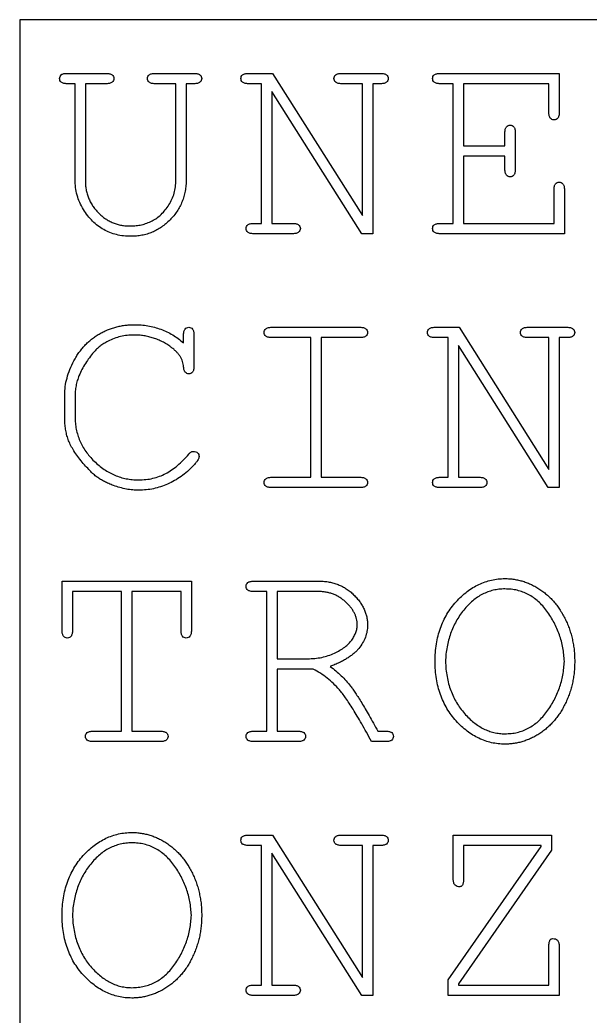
# Model space of a CAD drawing. Header units: millimetres. Extents: x -1 to 183, y -1 to 134.
# Drawn here: x -1 to 41.7, y 59.5 to 134 of the extents above; entities that cross this region are included whole.
import ezdxf

# ---------------------------------------------------------------- set-up
doc = ezdxf.new("R2010")
doc.units = ezdxf.units.MM

msp = doc.modelspace()

# ---------------------------------------------------------------- linework, layer by layer
at = {"color": 7, "linetype": 'Continuous', "lineweight": 25}
for p, q in [((183, 134), (-1, 134)), ((-1, 134), (-1, -1)), ((2.548, 130), (5.452, 130)), ((9.129, 130), (12.032, 130)), ((16.126, 130), (17.916, 130)), ((17.916, 130), (24.642, 119.355)), ((23.094, 130), (25.997, 130)), ((30.477, 130), (39.381, 130)), ((39.381, 130), (39.381, 127.097)), ((3.129, 129.226), (2.548, 129.226)), ((3.129, 122.061), (3.129, 129.226)), ((3.903, 129.226), (3.903, 122.007)), ((5.452, 129.226), (3.903, 129.226)), ((10.677, 129.226), (9.129, 129.226)), ((10.677, 122.007), (10.677, 129.226)), ((11.452, 129.226), (11.452, 122.061)), ((12.032, 129.226), (11.452, 129.226)), ((17.094, 129.226), (16.126, 129.226)), ((17.094, 118.774), (17.094, 129.226)), ((24.642, 129.226), (23.094, 129.226)), ((24.642, 119.355), (24.642, 129.226)), ((25.416, 129.226), (25.416, 118)), ((25.997, 129.226), (25.416, 129.226)), ((31.445, 129.226), (30.477, 129.226)), ((31.445, 118.774), (31.445, 129.226)), ((32.219, 129.226), (32.219, 124.581)), ((38.606, 129.226), (32.219, 129.226)), ((38.606, 127.097), (38.606, 129.226)), ((17.868, 128.645), (17.868, 118.774)), ((24.594, 118), (17.868, 128.645)), ((35.316, 124.581), (35.316, 125.548)), ((36.09, 125.548), (36.09, 122.839)), ((32.219, 124.581), (35.316, 124.581)), ((32.219, 123.806), (32.219, 118.774)), ((35.316, 123.806), (32.219, 123.806)), ((35.316, 122.839), (35.316, 123.806)), ((38.994, 118.774), (38.994, 121.29)), ((39.768, 121.29), (39.768, 118)), ((16.513, 118.774), (17.094, 118.774)), ((17.868, 118.774), (19.416, 118.774)), ((30.477, 118.774), (31.445, 118.774)), ((32.219, 118.774), (38.994, 118.774)), ((19.416, 118), (16.513, 118)), ((25.416, 118), (24.594, 118)), ((39.768, 118), (30.477, 118)), ((11.258, 109.836), (11.258, 110.434)), ((12.032, 110.438), (12.032, 108.091)), ((17.868, 111), (24.448, 111)), ((30.09, 111), (31.881, 111)), ((31.881, 111), (38.606, 100.355)), ((37.058, 111), (39.961, 111)), ((20.771, 110.226), (17.868, 110.226)), ((20.771, 99.774), (20.771, 110.226)), ((21.545, 110.226), (21.545, 99.774)), ((24.448, 110.226), (21.545, 110.226)), ((31.058, 110.226), (30.09, 110.226)), ((31.058, 99.774), (31.058, 110.226)), ((31.832, 109.645), (31.832, 99.774)), ((38.558, 99), (31.832, 109.645)), ((38.606, 110.226), (37.058, 110.226)), ((38.606, 100.355), (38.606, 110.226)), ((39.381, 110.226), (39.381, 99)), ((39.961, 110.226), (39.381, 110.226)), ((2.355, 104.214), (2.355, 105.938)), ((3.129, 105.774), (3.129, 104.286)), ((17.868, 99.774), (20.771, 99.774)), ((21.545, 99.774), (24.448, 99.774)), ((30.477, 99.774), (31.058, 99.774)), ((31.832, 99.774), (33.381, 99.774)), ((24.448, 99), (17.868, 99)), ((33.381, 99), (30.477, 99)), ((39.381, 99), (38.558, 99)), ((2.161, 92), (11.839, 92)), ((2.161, 88.323), (2.161, 92)), ((11.839, 92), (11.839, 88.323)), ((16.513, 92), (21.43, 92)), ((2.935, 91.226), (2.935, 88.323)), ((6.613, 91.226), (2.935, 91.226)), ((6.613, 80.774), (6.613, 91.226)), ((7.387, 91.226), (7.387, 80.774)), ((11.065, 91.226), (7.387, 91.226)), ((11.065, 88.323), (11.065, 91.226)), ((17.481, 91.226), (16.513, 91.226)), ((17.481, 80.774), (17.481, 91.226)), ((21.349, 91.226), (18.255, 91.226)), ((18.255, 91.226), (18.255, 86.194)), ((18.255, 86.194), (20.547, 86.194)), ((18.255, 85.419), (18.255, 80.774)), ((20.965, 85.419), (18.255, 85.419)), ((4.484, 80.774), (6.613, 80.774)), ((7.387, 80.774), (9.516, 80.774)), ((16.513, 80.774), (17.481, 80.774)), ((18.255, 80.774), (19.803, 80.774)), ((25.803, 80.774), (26.423, 80.774)), ((9.516, 80), (4.484, 80)), ((19.803, 80), (16.513, 80)), ((26.417, 80), (25.325, 80)), ((16.126, 73), (17.916, 73)), ((17.916, 73), (24.642, 62.355)), ((23.094, 73), (25.997, 73)), ((31.445, 73), (38.8, 73)), ((31.445, 69.71), (31.445, 73)), ((38.8, 73), (38.8, 71.86)), ((17.094, 72.226), (16.126, 72.226)), ((17.094, 61.774), (17.094, 72.226)), ((17.868, 71.645), (17.868, 61.774)), ((24.594, 61), (17.868, 71.645)), ((24.642, 72.226), (23.094, 72.226)), ((24.642, 62.355), (24.642, 72.226)), ((25.416, 72.226), (25.416, 61)), ((25.997, 72.226), (25.416, 72.226)), ((31.058, 62.17), (38.026, 72.153)), ((38.8, 71.86), (31.832, 61.868)), ((32.219, 72.226), (32.219, 69.71)), ((38.026, 72.226), (32.219, 72.226)), ((38.026, 72.153), (38.026, 72.226)), ((38.606, 61.774), (38.606, 64.677)), ((39.381, 64.677), (39.381, 61)), ((31.058, 61), (31.058, 62.17)), ((16.513, 61.774), (17.094, 61.774)), ((17.868, 61.774), (19.416, 61.774)), ((31.832, 61.868), (31.832, 61.774)), ((31.832, 61.774), (38.606, 61.774)), ((19.416, 61), (16.513, 61)), ((25.416, 61), (24.594, 61)), ((39.381, 61), (31.058, 61))]:
    msp.add_line(p, q, dxfattribs=at)
for points, knots in [([(1.968, 129.613), (1.974, 129.67), (1.987, 129.786), (2.071, 129.868), (2.113, 129.909)], [0, 0, 0, 0, 0.493165, 1, 1, 1, 1]), ([(2.113, 129.909), (2.137, 129.923), (2.19, 129.955), (2.29, 129.983), (2.412, 129.996), (2.5, 129.999), (2.548, 130)], [0, 0, 0, 0, 0.183017, 0.414226, 0.67787, 1, 1, 1, 1]), ([(5.452, 130), (5.5, 129.999), (5.59, 129.998), (5.713, 129.977), (5.815, 129.945), (5.919, 129.886), (6.015, 129.776), (6.026, 129.667), (6.032, 129.613)], [0, 0, 0, 0, 0.184871, 0.341136, 0.474994, 0.590503, 0.795468, 1, 1, 1, 1]), ([(8.548, 129.613), (8.554, 129.667), (8.566, 129.775), (8.659, 129.887), (8.764, 129.945), (8.867, 129.976), (8.991, 129.998), (9.081, 129.999), (9.129, 130)], [0, 0, 0, 0, 0.204282, 0.406566, 0.521934, 0.65928, 0.815354, 1, 1, 1, 1]), ([(12.032, 130), (12.081, 129.999), (12.17, 129.998), (12.293, 129.977), (12.395, 129.945), (12.499, 129.886), (12.595, 129.776), (12.607, 129.667), (12.613, 129.613)], [0, 0, 0, 0, 0.1848712, 0.3411362, 0.4749942, 0.5905026, 0.7954683, 1, 1, 1, 1]), ([(15.545, 129.613), (15.551, 129.667), (15.563, 129.775), (15.656, 129.887), (15.761, 129.945), (15.864, 129.976), (15.988, 129.998), (16.077, 129.999), (16.126, 130)], [0, 0, 0, 0, 0.204282, 0.406566, 0.521934, 0.65928, 0.815354, 1, 1, 1, 1]), ([(22.513, 129.613), (22.519, 129.667), (22.531, 129.774), (22.621, 129.886), (22.723, 129.946), (22.827, 129.976), (22.952, 129.998), (23.044, 129.999), (23.094, 130)], [0, 0, 0, 0, 0.203889, 0.403401, 0.51524, 0.652323, 0.811877, 1, 1, 1, 1]), ([(25.997, 130), (26.045, 129.999), (26.135, 129.998), (26.258, 129.977), (26.36, 129.945), (26.464, 129.886), (26.56, 129.776), (26.572, 129.667), (26.577, 129.613)], [0, 0, 0, 0, 0.184871, 0.341136, 0.474994, 0.590503, 0.795468, 1, 1, 1, 1]), ([(29.897, 129.613), (29.903, 129.667), (29.915, 129.775), (30.008, 129.887), (30.112, 129.945), (30.216, 129.976), (30.339, 129.998), (30.429, 129.999), (30.477, 130)], [0, 0, 0, 0, 0.204282, 0.406566, 0.521934, 0.65928, 0.815354, 1, 1, 1, 1]), ([(2.548, 129.226), (2.5, 129.226), (2.41, 129.227), (2.287, 129.25), (2.183, 129.281), (2.079, 129.339), (1.986, 129.451), (1.974, 129.559), (1.968, 129.613)], [0, 0, 0, 0, 0.184646, 0.34072, 0.478066, 0.593434, 0.795718, 1, 1, 1, 1]), ([(6.032, 129.613), (6.026, 129.559), (6.015, 129.45), (5.919, 129.34), (5.815, 129.281), (5.713, 129.249), (5.59, 129.228), (5.5, 129.226), (5.452, 129.226)], [0, 0, 0, 0, 0.204532, 0.409497, 0.525006, 0.658864, 0.815129, 1, 1, 1, 1]), ([(9.129, 129.226), (9.081, 129.226), (8.991, 129.227), (8.867, 129.25), (8.764, 129.281), (8.659, 129.339), (8.566, 129.451), (8.554, 129.559), (8.548, 129.613)], [0, 0, 0, 0, 0.184646, 0.34072, 0.478066, 0.593434, 0.795718, 1, 1, 1, 1]), ([(12.613, 129.613), (12.607, 129.559), (12.595, 129.45), (12.499, 129.34), (12.395, 129.281), (12.293, 129.249), (12.17, 129.228), (12.081, 129.226), (12.032, 129.226)], [0, 0, 0, 0, 0.204532, 0.409497, 0.525006, 0.658864, 0.815129, 1, 1, 1, 1]), ([(16.126, 129.226), (16.077, 129.226), (15.988, 129.227), (15.864, 129.25), (15.761, 129.281), (15.656, 129.339), (15.563, 129.451), (15.551, 129.559), (15.545, 129.613)], [0, 0, 0, 0, 0.1846457, 0.3407201, 0.4780664, 0.5934339, 0.7957178, 1, 1, 1, 1]), ([(23.094, 129.226), (23.045, 129.226), (22.956, 129.227), (22.832, 129.25), (22.728, 129.281), (22.624, 129.339), (22.531, 129.451), (22.519, 129.559), (22.513, 129.613)], [0, 0, 0, 0, 0.184646, 0.34072, 0.478066, 0.593434, 0.795718, 1, 1, 1, 1]), ([(26.577, 129.613), (26.572, 129.559), (26.56, 129.45), (26.464, 129.34), (26.36, 129.281), (26.258, 129.249), (26.135, 129.228), (26.045, 129.226), (25.997, 129.226)], [0, 0, 0, 0, 0.204532, 0.409497, 0.525006, 0.658864, 0.815129, 1, 1, 1, 1]), ([(30.477, 129.226), (30.429, 129.226), (30.339, 129.227), (30.216, 129.25), (30.112, 129.281), (30.008, 129.339), (29.915, 129.451), (29.903, 129.559), (29.897, 129.613)], [0, 0, 0, 0, 0.184646, 0.34072, 0.478066, 0.593434, 0.795718, 1, 1, 1, 1]), ([(38.994, 126.516), (38.939, 126.522), (38.832, 126.534), (38.72, 126.627), (38.661, 126.732), (38.63, 126.835), (38.608, 126.959), (38.607, 127.048), (38.606, 127.097)], [0, 0, 0, 0, 0.204282, 0.406566, 0.521934, 0.65928, 0.815354, 1, 1, 1, 1]), ([(39.381, 127.097), (39.38, 127.048), (39.379, 126.959), (39.357, 126.835), (39.326, 126.732), (39.267, 126.627), (39.156, 126.534), (39.048, 126.522), (38.994, 126.516)], [0, 0, 0, 0, 0.184646, 0.34072, 0.478066, 0.593434, 0.795718, 1, 1, 1, 1]), ([(35.316, 125.548), (35.317, 125.597), (35.318, 125.686), (35.34, 125.809), (35.371, 125.912), (35.435, 126.015), (35.545, 126.111), (35.655, 126.123), (35.709, 126.129)], [0, 0, 0, 0, 0.183961, 0.339457, 0.472656, 0.589556, 0.796475, 1, 1, 1, 1]), ([(35.709, 126.129), (35.762, 126.123), (35.868, 126.111), (35.972, 126.013), (36.036, 125.912), (36.067, 125.809), (36.089, 125.686), (36.09, 125.597), (36.09, 125.548)], [0, 0, 0, 0, 0.198697, 0.402448, 0.520934, 0.655939, 0.813544, 1, 1, 1, 1]), ([(35.709, 122.258), (35.655, 122.264), (35.546, 122.276), (35.434, 122.369), (35.37, 122.473), (35.34, 122.577), (35.318, 122.701), (35.317, 122.79), (35.316, 122.839)], [0, 0, 0, 0, 0.203271, 0.407546, 0.524301, 0.660967, 0.816269, 1, 1, 1, 1]), ([(36.09, 122.839), (36.09, 122.79), (36.089, 122.701), (36.066, 122.577), (36.036, 122.473), (35.973, 122.371), (35.867, 122.276), (35.762, 122.264), (35.709, 122.258)], [0, 0, 0, 0, 0.186233, 0.34365, 0.482177, 0.600522, 0.80154, 1, 1, 1, 1]), ([(7.315, 117.806), (7.128, 117.812), (6.762, 117.822), (6.231, 117.918), (5.734, 118.077), (5.266, 118.294), (4.834, 118.583), (4.433, 118.931), (4.07, 119.347), (3.744, 119.818), (3.466, 120.332), (3.274, 120.887), (3.151, 121.465), (3.136, 121.861), (3.129, 122.061)], [0, 0, 0, 0, 0.084305, 0.164729, 0.242583, 0.319528, 0.397019, 0.47604, 0.558572, 0.645543, 0.734089, 0.821448, 0.909708, 1, 1, 1, 1]), ([(3.903, 122.007), (3.904, 121.89), (3.905, 121.659), (3.948, 121.319), (4.025, 120.993), (4.131, 120.681), (4.266, 120.379), (4.442, 120.094), (4.645, 119.821), (4.876, 119.562), (5.132, 119.329), (5.4, 119.121), (5.684, 118.952), (5.979, 118.812), (6.285, 118.702), (6.605, 118.626), (6.936, 118.582), (7.161, 118.581), (7.275, 118.581)], [0, 0, 0, 0, 0.065364, 0.128944, 0.19084, 0.252118, 0.313375, 0.375299, 0.438501, 0.503524, 0.568509, 0.6316, 0.692751, 0.753223, 0.813622, 0.874422, 0.936325, 1, 1, 1, 1]), ([(7.275, 118.581), (7.419, 118.585), (7.701, 118.595), (8.117, 118.666), (8.516, 118.785), (8.899, 118.951), (9.261, 119.169), (9.595, 119.446), (9.897, 119.778), (10.168, 120.16), (10.393, 120.582), (10.56, 121.036), (10.658, 121.514), (10.671, 121.841), (10.677, 122.007)], [0, 0, 0, 0, 0.079893, 0.157375, 0.234155, 0.311383, 0.389513, 0.468917, 0.552011, 0.63945, 0.729163, 0.817661, 0.907668, 1, 1, 1, 1]), ([(11.452, 122.061), (11.449, 121.914), (11.443, 121.624), (11.382, 121.198), (11.291, 120.789), (11.156, 120.399), (10.983, 120.029), (10.772, 119.676), (10.528, 119.339), (10.243, 119.027), (9.936, 118.743), (9.609, 118.492), (9.267, 118.278), (8.906, 118.106), (8.53, 117.972), (8.139, 117.875), (7.732, 117.816), (7.455, 117.81), (7.315, 117.806)], [0, 0, 0, 0, 0.066836, 0.131457, 0.194812, 0.256721, 0.318313, 0.380047, 0.442898, 0.507018, 0.571108, 0.632768, 0.693566, 0.753918, 0.813668, 0.87446, 0.936363, 1, 1, 1, 1]), ([(38.994, 121.29), (38.994, 121.339), (38.995, 121.428), (39.017, 121.551), (39.049, 121.653), (39.108, 121.757), (39.218, 121.854), (39.326, 121.865), (39.381, 121.871)], [0, 0, 0, 0, 0.184871, 0.341136, 0.474994, 0.590503, 0.795468, 1, 1, 1, 1]), ([(39.381, 121.871), (39.435, 121.865), (39.544, 121.854), (39.654, 121.757), (39.712, 121.653), (39.744, 121.551), (39.766, 121.428), (39.767, 121.339), (39.768, 121.29)], [0, 0, 0, 0, 0.204532, 0.409497, 0.525006, 0.658864, 0.815129, 1, 1, 1, 1]), ([(15.932, 118.387), (15.938, 118.441), (15.95, 118.549), (16.043, 118.661), (16.147, 118.719), (16.25, 118.751), (16.374, 118.772), (16.464, 118.773), (16.513, 118.774)], [0, 0, 0, 0, 0.204255, 0.406511, 0.521863, 0.655539, 0.815379, 1, 1, 1, 1]), ([(19.416, 118.774), (19.465, 118.773), (19.555, 118.772), (19.679, 118.751), (19.782, 118.719), (19.886, 118.661), (19.979, 118.549), (19.991, 118.441), (19.997, 118.387)], [0, 0, 0, 0, 0.1846207, 0.3444607, 0.4781372, 0.5934891, 0.7957455, 1, 1, 1, 1]), ([(29.897, 118.387), (29.903, 118.441), (29.915, 118.549), (30.008, 118.661), (30.112, 118.719), (30.216, 118.75), (30.339, 118.773), (30.429, 118.774), (30.477, 118.774)], [0, 0, 0, 0, 0.204282, 0.406566, 0.521934, 0.65928, 0.815354, 1, 1, 1, 1]), ([(16.513, 118), (16.464, 118.001), (16.374, 118.002), (16.25, 118.023), (16.146, 118.055), (16.043, 118.118), (15.952, 118.229), (15.939, 118.335), (15.932, 118.387)], [0, 0, 0, 0, 0.18509, 0.345337, 0.479354, 0.596972, 0.802758, 1, 1, 1, 1]), ([(19.997, 118.387), (19.99, 118.335), (19.977, 118.229), (19.886, 118.118), (19.783, 118.055), (19.679, 118.023), (19.555, 118.002), (19.465, 118.001), (19.416, 118)], [0, 0, 0, 0, 0.197242, 0.403028, 0.520646, 0.654663, 0.81491, 1, 1, 1, 1]), ([(30.477, 118), (30.429, 118.001), (30.339, 118.001), (30.216, 118.024), (30.111, 118.054), (30.008, 118.118), (29.917, 118.229), (29.903, 118.335), (29.897, 118.387)], [0, 0, 0, 0, 0.185116, 0.341587, 0.479283, 0.596917, 0.802731, 1, 1, 1, 1]), ([(2.355, 105.938), (2.363, 106.148), (2.379, 106.574), (2.518, 107.214), (2.734, 107.86), (2.984, 108.39), (3.22, 108.807), (3.418, 109.104), (3.63, 109.384), (3.861, 109.643), (4.102, 109.888), (4.364, 110.109), (4.642, 110.31), (4.932, 110.496), (5.236, 110.658), (5.544, 110.804), (5.863, 110.921), (6.184, 111.023), (6.514, 111.096), (6.849, 111.157), (7.192, 111.185), (7.422, 111.191), (7.538, 111.194)], [0, 0, 0, 0, 0.077003, 0.156179, 0.23876, 0.32601, 0.370679, 0.414116, 0.456816, 0.499208, 0.540997, 0.582664, 0.624702, 0.666715, 0.708693, 0.750666, 0.791693, 0.833052, 0.873999, 0.915595, 0.957497, 1, 1, 1, 1]), ([(7.538, 111.194), (7.716, 111.19), (8.065, 111.182), (8.579, 111.116), (9.074, 111.011), (9.551, 110.862), (10.01, 110.673), (10.446, 110.433), (10.867, 110.159), (11.127, 109.944), (11.258, 109.836)], [0, 0, 0, 0, 0.131547, 0.258734, 0.383243, 0.506075, 0.628269, 0.750578, 0.874032, 1, 1, 1, 1]), ([(7.526, 110.419), (7.358, 110.413), (7.024, 110.401), (6.531, 110.314), (6.054, 110.166), (5.752, 110.025), (5.6, 109.954)], [0, 0, 0, 0, 0.252987, 0.500102, 0.748809, 1, 1, 1, 1]), ([(10.302, 109.524), (10.199, 109.595), (9.995, 109.736), (9.675, 109.922), (9.342, 110.072), (9, 110.202), (8.645, 110.296), (8.282, 110.372), (7.907, 110.409), (7.654, 110.416), (7.526, 110.419)], [0, 0, 0, 0, 0.126351, 0.250992, 0.37321, 0.496072, 0.619692, 0.744413, 0.870467, 1, 1, 1, 1]), ([(11.258, 110.434), (11.259, 110.481), (11.26, 110.568), (11.281, 110.689), (11.313, 110.789), (11.373, 110.889), (11.483, 110.982), (11.591, 110.994), (11.645, 111)], [0, 0, 0, 0, 0.180262, 0.339243, 0.47172, 0.585862, 0.791913, 1, 1, 1, 1]), ([(11.645, 111), (11.699, 110.994), (11.807, 110.982), (11.917, 110.889), (11.977, 110.789), (12.009, 110.689), (12.03, 110.57), (12.032, 110.484), (12.032, 110.438)], [0, 0, 0, 0, 0.208892, 0.415741, 0.530325, 0.663314, 0.819041, 1, 1, 1, 1]), ([(17.287, 110.613), (17.293, 110.667), (17.305, 110.775), (17.398, 110.887), (17.503, 110.945), (17.606, 110.976), (17.73, 110.998), (17.819, 110.999), (17.868, 111)], [0, 0, 0, 0, 0.204282, 0.406566, 0.521934, 0.65928, 0.815354, 1, 1, 1, 1]), ([(17.868, 110.226), (17.819, 110.226), (17.73, 110.227), (17.606, 110.25), (17.503, 110.281), (17.398, 110.339), (17.305, 110.451), (17.293, 110.559), (17.287, 110.613)], [0, 0, 0, 0, 0.1846457, 0.3407201, 0.4780664, 0.5934339, 0.7957178, 1, 1, 1, 1]), ([(24.448, 111), (24.497, 110.999), (24.586, 110.998), (24.709, 110.977), (24.811, 110.945), (24.915, 110.886), (25.012, 110.776), (25.023, 110.667), (25.029, 110.613)], [0, 0, 0, 0, 0.184871, 0.341136, 0.474994, 0.590503, 0.795468, 1, 1, 1, 1]), ([(25.029, 110.613), (25.023, 110.559), (25.012, 110.45), (24.915, 110.34), (24.811, 110.281), (24.709, 110.249), (24.586, 110.228), (24.497, 110.226), (24.448, 110.226)], [0, 0, 0, 0, 0.204532, 0.409497, 0.525006, 0.658864, 0.815129, 1, 1, 1, 1]), ([(29.51, 110.613), (29.516, 110.667), (29.528, 110.775), (29.621, 110.887), (29.725, 110.945), (29.829, 110.976), (29.952, 110.998), (30.042, 110.999), (30.09, 111)], [0, 0, 0, 0, 0.204282, 0.406566, 0.521934, 0.65928, 0.815354, 1, 1, 1, 1]), ([(30.09, 110.226), (30.042, 110.226), (29.952, 110.227), (29.829, 110.25), (29.725, 110.281), (29.621, 110.339), (29.528, 110.451), (29.516, 110.559), (29.51, 110.613)], [0, 0, 0, 0, 0.184646, 0.34072, 0.478066, 0.593434, 0.795718, 1, 1, 1, 1]), ([(36.477, 110.613), (36.484, 110.667), (36.496, 110.774), (36.585, 110.886), (36.688, 110.946), (36.791, 110.976), (36.917, 110.998), (37.009, 110.999), (37.058, 111)], [0, 0, 0, 0, 0.2038893, 0.4034011, 0.5152405, 0.6523225, 0.8118767, 1, 1, 1, 1]), ([(37.058, 110.226), (37.01, 110.226), (36.92, 110.227), (36.796, 110.25), (36.693, 110.281), (36.588, 110.339), (36.495, 110.451), (36.483, 110.559), (36.477, 110.613)], [0, 0, 0, 0, 0.184646, 0.34072, 0.478066, 0.593434, 0.795718, 1, 1, 1, 1]), ([(39.961, 111), (40.01, 110.999), (40.099, 110.998), (40.222, 110.977), (40.324, 110.945), (40.428, 110.886), (40.524, 110.776), (40.536, 110.667), (40.542, 110.613)], [0, 0, 0, 0, 0.184871, 0.341136, 0.474994, 0.590503, 0.795468, 1, 1, 1, 1]), ([(40.542, 110.613), (40.536, 110.559), (40.524, 110.45), (40.428, 110.34), (40.324, 110.281), (40.222, 110.249), (40.099, 110.228), (40.01, 110.226), (39.961, 110.226)], [0, 0, 0, 0, 0.204532, 0.409497, 0.525006, 0.658864, 0.815129, 1, 1, 1, 1]), ([(5.6, 109.954), (5.493, 109.896), (5.284, 109.784), (4.998, 109.586), (4.745, 109.369), (4.6, 109.207), (4.529, 109.128)], [0, 0, 0, 0, 0.2676339, 0.5215881, 0.7657482, 1, 1, 1, 1]), ([(4.529, 109.128), (4.417, 108.995), (4.192, 108.729), (3.903, 108.297), (3.637, 107.849), (3.494, 107.533), (3.422, 107.374)], [0, 0, 0, 0, 0.250871, 0.50063, 0.749234, 1, 1, 1, 1]), ([(11.258, 108.03), (11.251, 108.1), (11.236, 108.238), (11.183, 108.442), (11.104, 108.639), (10.998, 108.83), (10.861, 109.013), (10.701, 109.192), (10.513, 109.364), (10.374, 109.47), (10.302, 109.524)], [0, 0, 0, 0, 0.11468, 0.227003, 0.342379, 0.461154, 0.583778, 0.714485, 0.853285, 1, 1, 1, 1]), ([(12.032, 108.091), (12.032, 108.042), (12.031, 107.953), (12.009, 107.83), (11.977, 107.728), (11.919, 107.624), (11.806, 107.535), (11.699, 107.522), (11.645, 107.516)], [0, 0, 0, 0, 0.185768, 0.34279, 0.477297, 0.593366, 0.794477, 1, 1, 1, 1]), ([(3.422, 107.374), (3.378, 107.253), (3.287, 107.007), (3.194, 106.617), (3.139, 106.203), (3.132, 105.92), (3.129, 105.774)], [0, 0, 0, 0, 0.2367096, 0.4801065, 0.7336413, 1, 1, 1, 1]), ([(11.645, 107.516), (11.595, 107.522), (11.495, 107.533), (11.392, 107.618), (11.328, 107.709), (11.294, 107.8), (11.27, 107.909), (11.262, 107.988), (11.258, 108.03)], [0, 0, 0, 0, 0.207088, 0.414907, 0.533244, 0.669714, 0.821354, 1, 1, 1, 1]), ([(6.005, 99.16), (5.885, 99.205), (5.653, 99.291), (5.331, 99.447), (5.038, 99.61), (4.766, 99.792), (4.498, 100.014), (4.215, 100.292), (3.905, 100.633), (3.574, 101.017), (3.257, 101.424), (2.986, 101.831), (2.769, 102.22), (2.606, 102.601), (2.494, 102.985), (2.412, 103.378), (2.362, 103.79), (2.357, 104.07), (2.355, 104.214)], [0, 0, 0, 0, 0.057974, 0.112232, 0.162651, 0.210133, 0.260538, 0.320426, 0.390077, 0.469616, 0.550554, 0.624189, 0.691592, 0.75272, 0.811953, 0.872731, 0.934959, 1, 1, 1, 1]), ([(3.129, 104.286), (3.132, 104.13), (3.139, 103.821), (3.213, 103.367), (3.324, 102.928), (3.478, 102.503), (3.684, 102.097), (3.929, 101.705), (4.223, 101.331), (4.554, 100.976), (4.916, 100.65), (5.295, 100.363), (5.691, 100.123), (6.101, 99.925), (6.526, 99.769), (6.967, 99.662), (7.42, 99.591), (7.728, 99.584), (7.883, 99.581)], [0, 0, 0, 0, 0.063358, 0.124922, 0.186029, 0.246488, 0.307665, 0.369865, 0.433578, 0.500029, 0.56653, 0.630395, 0.692513, 0.753697, 0.81454, 0.875547, 0.93705, 1, 1, 1, 1]), ([(7.883, 99.581), (8.068, 99.586), (8.43, 99.598), (8.957, 99.687), (9.455, 99.835), (9.924, 100.049), (10.375, 100.321), (10.813, 100.656), (11.243, 101.048), (11.509, 101.345), (11.645, 101.498)], [0, 0, 0, 0, 0.1267763, 0.248116, 0.3658532, 0.4819534, 0.6014153, 0.7263438, 0.8595166, 1, 1, 1, 1]), ([(11.645, 101.498), (11.666, 101.531), (11.705, 101.593), (11.789, 101.661), (11.885, 101.705), (11.954, 101.708), (11.99, 101.71)], [0, 0, 0, 0, 0.270048, 0.517469, 0.74974, 1, 1, 1, 1]), ([(11.99, 101.71), (12.05, 101.705), (12.163, 101.697), (12.307, 101.61), (12.402, 101.481), (12.414, 101.378), (12.419, 101.326)], [0, 0, 0, 0, 0.276361, 0.523455, 0.759913, 1, 1, 1, 1]), ([(12.419, 101.326), (12.413, 101.283), (12.396, 101.179), (12.3, 101.021), (12.16, 100.833), (12.041, 100.705), (11.975, 100.633)], [0, 0, 0, 0, 0.155387, 0.3722299, 0.6515098, 1, 1, 1, 1]), ([(11.975, 100.633), (11.831, 100.488), (11.55, 100.202), (11.081, 99.831), (10.588, 99.515), (10.07, 99.258), (9.539, 99.061), (9.004, 98.912), (8.462, 98.826), (8.1, 98.813), (7.919, 98.806)], [0, 0, 0, 0, 0.133755, 0.263167, 0.391035, 0.517322, 0.64163, 0.762275, 0.881438, 1, 1, 1, 1]), ([(7.919, 98.806), (7.762, 98.81), (7.443, 98.818), (6.965, 98.888), (6.482, 98.999), (6.166, 99.106), (6.005, 99.16)], [0, 0, 0, 0, 0.241407, 0.48802, 0.74039, 1, 1, 1, 1]), ([(17.287, 99.387), (17.293, 99.441), (17.305, 99.549), (17.398, 99.661), (17.503, 99.719), (17.606, 99.75), (17.73, 99.773), (17.819, 99.774), (17.868, 99.774)], [0, 0, 0, 0, 0.204282, 0.406566, 0.521934, 0.65928, 0.815354, 1, 1, 1, 1]), ([(17.868, 99), (17.819, 99.001), (17.73, 99.001), (17.606, 99.024), (17.502, 99.054), (17.398, 99.118), (17.307, 99.229), (17.294, 99.335), (17.287, 99.387)], [0, 0, 0, 0, 0.185116, 0.341587, 0.479283, 0.596917, 0.802731, 1, 1, 1, 1]), ([(24.448, 99.774), (24.497, 99.774), (24.586, 99.772), (24.709, 99.751), (24.811, 99.719), (24.915, 99.66), (25.012, 99.55), (25.023, 99.441), (25.029, 99.387)], [0, 0, 0, 0, 0.184871, 0.341136, 0.474994, 0.590503, 0.795468, 1, 1, 1, 1]), ([(25.029, 99.387), (25.023, 99.335), (25.01, 99.228), (24.915, 99.118), (24.812, 99.055), (24.709, 99.024), (24.586, 99.002), (24.497, 99.001), (24.448, 99)], [0, 0, 0, 0, 0.197517, 0.405997, 0.523779, 0.657983, 0.814651, 1, 1, 1, 1]), ([(29.897, 99.387), (29.903, 99.441), (29.915, 99.549), (30.008, 99.661), (30.112, 99.719), (30.214, 99.751), (30.338, 99.772), (30.429, 99.773), (30.477, 99.774)], [0, 0, 0, 0, 0.2042545, 0.4065109, 0.5218628, 0.6555393, 0.8153793, 1, 1, 1, 1]), ([(30.477, 99), (30.429, 99.001), (30.338, 99.002), (30.214, 99.023), (30.111, 99.055), (30.008, 99.118), (29.917, 99.229), (29.903, 99.335), (29.897, 99.387)], [0, 0, 0, 0, 0.18509, 0.345337, 0.479354, 0.596972, 0.802758, 1, 1, 1, 1]), ([(33.381, 99.774), (33.429, 99.773), (33.52, 99.772), (33.644, 99.751), (33.747, 99.719), (33.85, 99.661), (33.943, 99.549), (33.955, 99.441), (33.961, 99.387)], [0, 0, 0, 0, 0.184621, 0.344461, 0.478137, 0.593489, 0.795745, 1, 1, 1, 1]), ([(33.961, 99.387), (33.955, 99.335), (33.942, 99.229), (33.85, 99.118), (33.747, 99.055), (33.644, 99.023), (33.52, 99.002), (33.429, 99.001), (33.381, 99)], [0, 0, 0, 0, 0.197242, 0.403028, 0.520646, 0.654663, 0.81491, 1, 1, 1, 1]), ([(15.932, 91.613), (15.938, 91.667), (15.95, 91.775), (16.043, 91.887), (16.148, 91.945), (16.251, 91.976), (16.375, 91.998), (16.464, 91.999), (16.513, 92)], [0, 0, 0, 0, 0.204282, 0.406566, 0.521934, 0.65928, 0.815354, 1, 1, 1, 1]), ([(21.43, 92), (21.554, 91.997), (21.799, 91.993), (22.157, 91.942), (22.502, 91.864), (22.831, 91.752), (23.145, 91.609), (23.444, 91.435), (23.729, 91.23), (23.991, 90.99), (24.235, 90.737), (24.446, 90.47), (24.628, 90.197), (24.772, 89.911), (24.889, 89.62), (24.971, 89.32), (25.021, 89.012), (25.026, 88.803), (25.029, 88.698)], [0, 0, 0, 0, 0.068795, 0.135343, 0.200143, 0.264471, 0.327742, 0.391099, 0.455936, 0.522024, 0.587641, 0.650481, 0.710621, 0.769606, 0.827305, 0.884113, 0.941813, 1, 1, 1, 1]), ([(30.09, 86), (30.094, 86.222), (30.102, 86.657), (30.182, 87.294), (30.3, 87.902), (30.472, 88.479), (30.699, 89.022), (30.967, 89.538), (31.29, 90.02), (31.657, 90.464), (32.057, 90.866), (32.473, 91.223), (32.91, 91.521), (33.36, 91.768), (33.829, 91.957), (34.31, 92.093), (34.808, 92.178), (35.145, 92.188), (35.316, 92.194)], [0, 0, 0, 0, 0.073899, 0.14489, 0.213356, 0.279944, 0.344963, 0.409079, 0.473226, 0.53761, 0.600987, 0.661719, 0.719912, 0.776842, 0.832258, 0.887728, 0.943189, 1, 1, 1, 1]), ([(35.316, 92.194), (35.432, 92.192), (35.662, 92.188), (36.003, 92.146), (36.339, 92.083), (36.669, 91.995), (36.995, 91.883), (37.313, 91.742), (37.628, 91.58), (37.932, 91.388), (38.227, 91.179), (38.507, 90.947), (38.77, 90.695), (39.02, 90.425), (39.251, 90.133), (39.467, 89.822), (39.668, 89.492), (39.847, 89.143), (40.01, 88.781), (40.152, 88.408), (40.275, 88.027), (40.369, 87.636), (40.45, 87.239), (40.504, 86.833), (40.533, 86.419), (40.539, 86.14), (40.542, 86)], [0, 0, 0, 0, 0.038635, 0.076492, 0.114422, 0.152292, 0.190305, 0.228794, 0.268138, 0.308106, 0.348541, 0.388607, 0.428979, 0.469611, 0.511192, 0.552919, 0.595702, 0.639551, 0.683733, 0.727943, 0.772329, 0.816954, 0.861795, 0.90719, 0.953311, 1, 1, 1, 1]), ([(16.513, 91.226), (16.464, 91.226), (16.375, 91.227), (16.251, 91.25), (16.148, 91.281), (16.043, 91.339), (15.95, 91.451), (15.938, 91.559), (15.932, 91.613)], [0, 0, 0, 0, 0.1846457, 0.3407201, 0.4780664, 0.5934339, 0.7957178, 1, 1, 1, 1]), ([(24.255, 88.752), (24.253, 88.825), (24.248, 88.971), (24.208, 89.189), (24.14, 89.404), (24.045, 89.615), (23.927, 89.825), (23.78, 90.031), (23.607, 90.234), (23.409, 90.431), (23.195, 90.617), (22.965, 90.781), (22.724, 90.918), (22.471, 91.031), (22.207, 91.119), (21.931, 91.183), (21.643, 91.219), (21.447, 91.223), (21.349, 91.226)], [0, 0, 0, 0, 0.051954, 0.104667, 0.157532, 0.212689, 0.269793, 0.329762, 0.393139, 0.460386, 0.528842, 0.596013, 0.661516, 0.726988, 0.79306, 0.860346, 0.929335, 1, 1, 1, 1]), ([(35.316, 91.419), (35.168, 91.415), (34.875, 91.407), (34.445, 91.328), (34.033, 91.203), (33.634, 91.031), (33.255, 90.804), (32.892, 90.529), (32.547, 90.203), (32.22, 89.833), (31.921, 89.429), (31.657, 89), (31.429, 88.552), (31.241, 88.08), (31.09, 87.589), (30.976, 87.077), (30.894, 86.546), (30.875, 86.184), (30.865, 86)], [0, 0, 0, 0, 0.057547, 0.1135232, 0.1686744, 0.2245194, 0.2813019, 0.3396243, 0.4007407, 0.4649836, 0.5306556, 0.5954197, 0.6602769, 0.7255334, 0.7918064, 0.8595174, 0.9286754, 1, 1, 1, 1]), ([(39.768, 86), (39.756, 86.173), (39.733, 86.514), (39.655, 87.018), (39.548, 87.51), (39.398, 87.988), (39.217, 88.452), (39.001, 88.902), (38.749, 89.338), (38.466, 89.757), (38.155, 90.145), (37.819, 90.488), (37.456, 90.773), (37.073, 91.014), (36.664, 91.195), (36.235, 91.327), (35.783, 91.403), (35.474, 91.414), (35.316, 91.419)], [0, 0, 0, 0, 0.067059, 0.132672, 0.197534, 0.26219, 0.326424, 0.390582, 0.455545, 0.521672, 0.586437, 0.648069, 0.70734, 0.76526, 0.822645, 0.880261, 0.938926, 1, 1, 1, 1]), ([(20.547, 86.194), (20.727, 86.199), (21.08, 86.209), (21.596, 86.29), (22.086, 86.419), (22.543, 86.599), (22.954, 86.819), (23.316, 87.053), (23.615, 87.31), (23.852, 87.586), (24.032, 87.872), (24.159, 88.162), (24.242, 88.456), (24.25, 88.654), (24.255, 88.752)], [0, 0, 0, 0, 0.108852, 0.213887, 0.315665, 0.415469, 0.510819, 0.597209, 0.67644, 0.748779, 0.816562, 0.880559, 0.940556, 1, 1, 1, 1]), ([(2.548, 87.742), (2.496, 87.748), (2.39, 87.762), (2.279, 87.853), (2.216, 87.956), (2.185, 88.06), (2.163, 88.184), (2.162, 88.274), (2.161, 88.323)], [0, 0, 0, 0, 0.197242, 0.403028, 0.520646, 0.654663, 0.81491, 1, 1, 1, 1]), ([(2.935, 88.323), (2.935, 88.274), (2.933, 88.184), (2.913, 88.06), (2.88, 87.957), (2.822, 87.853), (2.71, 87.76), (2.603, 87.748), (2.548, 87.742)], [0, 0, 0, 0, 0.184621, 0.344461, 0.478137, 0.593489, 0.795745, 1, 1, 1, 1]), ([(11.452, 87.742), (11.397, 87.748), (11.29, 87.76), (11.178, 87.853), (11.12, 87.957), (11.087, 88.06), (11.067, 88.184), (11.065, 88.274), (11.065, 88.323)], [0, 0, 0, 0, 0.204255, 0.406511, 0.521863, 0.655539, 0.815379, 1, 1, 1, 1]), ([(11.839, 88.323), (11.838, 88.274), (11.837, 88.184), (11.816, 88.06), (11.783, 87.957), (11.725, 87.853), (11.614, 87.76), (11.506, 87.748), (11.452, 87.742)], [0, 0, 0, 0, 0.1846207, 0.3444607, 0.4781372, 0.5934891, 0.7957455, 1, 1, 1, 1]), ([(25.029, 88.698), (25.02, 88.547), (25.003, 88.244), (24.876, 87.797), (24.666, 87.368), (24.429, 87.026), (24.194, 86.769), (23.991, 86.578), (23.762, 86.395), (23.505, 86.224), (23.222, 86.061), (22.916, 85.903), (22.583, 85.755), (22.349, 85.667), (22.229, 85.622)], [0, 0, 0, 0, 0.101821, 0.20416, 0.310665, 0.423535, 0.48326, 0.545832, 0.611179, 0.68081, 0.753977, 0.831267, 0.913198, 1, 1, 1, 1]), ([(35.316, 79.806), (35.145, 79.811), (34.808, 79.821), (34.31, 79.907), (33.828, 80.042), (33.362, 80.237), (32.908, 80.477), (32.476, 80.781), (32.055, 81.134), (31.658, 81.539), (31.29, 81.986), (30.967, 82.468), (30.698, 82.984), (30.473, 83.526), (30.3, 84.102), (30.182, 84.708), (30.102, 85.344), (30.094, 85.778), (30.09, 86)], [0, 0, 0, 0, 0.056823, 0.112297, 0.167778, 0.223333, 0.280115, 0.338512, 0.399041, 0.462669, 0.527327, 0.591488, 0.655618, 0.720651, 0.786932, 0.855412, 0.926085, 1, 1, 1, 1]), ([(30.865, 86), (30.874, 85.805), (30.893, 85.423), (30.979, 84.865), (31.093, 84.333), (31.256, 83.83), (31.451, 83.354), (31.689, 82.905), (31.969, 82.485), (32.28, 82.093), (32.621, 81.744), (32.971, 81.431), (33.336, 81.171), (33.709, 80.953), (34.096, 80.785), (34.494, 80.667), (34.902, 80.595), (35.178, 80.586), (35.316, 80.581)], [0, 0, 0, 0, 0.075635, 0.14835, 0.218454, 0.286589, 0.35303, 0.418098, 0.483274, 0.548369, 0.611969, 0.672366, 0.730092, 0.785623, 0.839737, 0.89318, 0.946341, 1, 1, 1, 1]), ([(35.316, 80.581), (35.474, 80.586), (35.783, 80.597), (36.235, 80.673), (36.664, 80.805), (37.073, 80.987), (37.456, 81.223), (37.819, 81.509), (38.154, 81.851), (38.467, 82.237), (38.749, 82.656), (39.001, 83.092), (39.218, 83.543), (39.397, 84.008), (39.55, 84.485), (39.655, 84.979), (39.733, 85.485), (39.756, 85.827), (39.768, 86)], [0, 0, 0, 0, 0.0610588, 0.1197095, 0.1773108, 0.234681, 0.2923816, 0.3516383, 0.4132548, 0.4776994, 0.5438106, 0.6087567, 0.6728986, 0.7374805, 0.8017471, 0.8669748, 0.9329577, 1, 1, 1, 1]), ([(40.542, 86), (40.539, 85.861), (40.533, 85.584), (40.504, 85.172), (40.449, 84.767), (40.375, 84.37), (40.272, 83.983), (40.157, 83.6), (40.012, 83.228), (39.851, 82.864), (39.669, 82.514), (39.474, 82.18), (39.259, 81.868), (39.024, 81.577), (38.777, 81.304), (38.512, 81.052), (38.231, 80.819), (37.936, 80.607), (37.628, 80.422), (37.315, 80.256), (36.995, 80.117), (36.669, 80.007), (36.34, 79.912), (36.003, 79.856), (35.662, 79.812), (35.432, 79.808), (35.316, 79.806)], [0, 0, 0, 0, 0.046343, 0.092119, 0.137503, 0.182271, 0.226643, 0.270918, 0.315118, 0.359596, 0.403435, 0.446325, 0.488318, 0.529628, 0.570498, 0.610861, 0.65139, 0.691817, 0.731885, 0.770923, 0.809711, 0.847716, 0.885665, 0.923525, 0.961374, 1, 1, 1, 1]), ([(25.325, 80), (25.2, 80.231), (24.959, 80.674), (24.606, 81.309), (24.27, 81.881), (23.96, 82.397), (23.669, 82.85), (23.404, 83.246), (23.157, 83.581), (22.861, 83.948), (22.486, 84.34), (22.014, 84.758), (21.507, 85.121), (21.145, 85.32), (20.965, 85.419)], [0, 0, 0, 0, 0.111552, 0.213965, 0.308052, 0.39304, 0.469187, 0.536309, 0.595316, 0.645467, 0.736201, 0.824973, 0.912652, 1, 1, 1, 1]), ([(22.229, 85.622), (22.375, 85.512), (22.664, 85.295), (23.061, 84.933), (23.431, 84.554), (23.717, 84.21), (23.948, 83.9), (24.138, 83.61), (24.362, 83.272), (24.6, 82.874), (24.872, 82.428), (25.16, 81.925), (25.475, 81.368), (25.691, 80.978), (25.803, 80.774)], [0, 0, 0, 0, 0.0900498, 0.1784564, 0.2649975, 0.3511717, 0.3988278, 0.4558085, 0.5223118, 0.5986675, 0.6845757, 0.7799658, 0.8851044, 1, 1, 1, 1]), ([(3.903, 80.387), (3.909, 80.441), (3.921, 80.549), (4.014, 80.661), (4.119, 80.719), (4.222, 80.75), (4.346, 80.773), (4.435, 80.774), (4.484, 80.774)], [0, 0, 0, 0, 0.204282, 0.406566, 0.521934, 0.65928, 0.815354, 1, 1, 1, 1]), ([(9.516, 80.774), (9.565, 80.774), (9.654, 80.772), (9.777, 80.751), (9.879, 80.719), (9.983, 80.66), (10.079, 80.55), (10.091, 80.441), (10.097, 80.387)], [0, 0, 0, 0, 0.184871, 0.341136, 0.474994, 0.590503, 0.795468, 1, 1, 1, 1]), ([(15.932, 80.387), (15.938, 80.441), (15.95, 80.549), (16.043, 80.661), (16.148, 80.719), (16.251, 80.75), (16.375, 80.773), (16.464, 80.774), (16.513, 80.774)], [0, 0, 0, 0, 0.204282, 0.406566, 0.521934, 0.65928, 0.815354, 1, 1, 1, 1]), ([(19.803, 80.774), (19.852, 80.773), (19.942, 80.772), (20.066, 80.751), (20.169, 80.719), (20.273, 80.661), (20.366, 80.549), (20.378, 80.441), (20.384, 80.387)], [0, 0, 0, 0, 0.184621, 0.344461, 0.478137, 0.593489, 0.795745, 1, 1, 1, 1]), ([(26.423, 80.774), (26.469, 80.774), (26.552, 80.773), (26.667, 80.75), (26.762, 80.719), (26.86, 80.659), (26.95, 80.549), (26.96, 80.441), (26.965, 80.387)], [0, 0, 0, 0, 0.181004, 0.33232, 0.464498, 0.578225, 0.787218, 1, 1, 1, 1]), ([(4.484, 80), (4.435, 80.001), (4.346, 80.001), (4.222, 80.024), (4.118, 80.054), (4.014, 80.118), (3.923, 80.229), (3.91, 80.335), (3.903, 80.387)], [0, 0, 0, 0, 0.185116, 0.341587, 0.479283, 0.596917, 0.802731, 1, 1, 1, 1]), ([(10.097, 80.387), (10.09, 80.335), (10.077, 80.228), (9.983, 80.118), (9.88, 80.055), (9.777, 80.024), (9.654, 80.002), (9.565, 80.001), (9.516, 80)], [0, 0, 0, 0, 0.197517, 0.405997, 0.523779, 0.657983, 0.814651, 1, 1, 1, 1]), ([(16.513, 80), (16.464, 80.001), (16.375, 80.001), (16.251, 80.024), (16.147, 80.054), (16.043, 80.118), (15.952, 80.229), (15.939, 80.335), (15.932, 80.387)], [0, 0, 0, 0, 0.185116, 0.341587, 0.479283, 0.596917, 0.802731, 1, 1, 1, 1]), ([(20.384, 80.387), (20.377, 80.335), (20.364, 80.229), (20.273, 80.118), (20.17, 80.055), (20.066, 80.023), (19.942, 80.002), (19.852, 80.001), (19.803, 80)], [0, 0, 0, 0, 0.197242, 0.4030284, 0.5206464, 0.654663, 0.8149097, 1, 1, 1, 1]), ([(26.965, 80.387), (26.959, 80.335), (26.948, 80.229), (26.859, 80.12), (26.763, 80.054), (26.664, 80.024), (26.547, 80.002), (26.463, 80.001), (26.417, 80)], [0, 0, 0, 0, 0.203832, 0.414905, 0.53021, 0.665476, 0.819936, 1, 1, 1, 1]), ([(2.161, 67), (2.165, 67.222), (2.173, 67.657), (2.253, 68.294), (2.371, 68.902), (2.543, 69.479), (2.77, 70.022), (3.038, 70.538), (3.361, 71.02), (3.728, 71.464), (4.128, 71.866), (4.544, 72.223), (4.981, 72.521), (5.431, 72.768), (5.9, 72.957), (6.381, 73.093), (6.879, 73.178), (7.216, 73.188), (7.387, 73.194)], [0, 0, 0, 0, 0.073899, 0.14489, 0.213356, 0.279944, 0.344963, 0.409079, 0.473226, 0.53761, 0.600987, 0.661719, 0.719912, 0.776842, 0.832258, 0.887728, 0.943189, 1, 1, 1, 1]), ([(7.387, 73.194), (7.503, 73.192), (7.733, 73.188), (8.074, 73.146), (8.41, 73.083), (8.74, 72.995), (9.066, 72.883), (9.384, 72.742), (9.699, 72.58), (10.003, 72.388), (10.298, 72.179), (10.578, 71.947), (10.841, 71.695), (11.091, 71.425), (11.322, 71.133), (11.538, 70.822), (11.739, 70.492), (11.918, 70.143), (12.081, 69.781), (12.223, 69.408), (12.346, 69.027), (12.44, 68.636), (12.521, 68.239), (12.575, 67.833), (12.604, 67.419), (12.61, 67.14), (12.613, 67)], [0, 0, 0, 0, 0.038635, 0.076492, 0.114422, 0.152292, 0.190305, 0.228794, 0.268138, 0.308106, 0.348541, 0.388607, 0.428979, 0.469611, 0.511192, 0.552919, 0.595702, 0.639551, 0.683733, 0.727943, 0.772329, 0.816954, 0.861795, 0.90719, 0.953311, 1, 1, 1, 1]), ([(7.387, 72.419), (7.239, 72.415), (6.946, 72.407), (6.516, 72.328), (6.103, 72.203), (5.705, 72.031), (5.326, 71.804), (4.963, 71.529), (4.618, 71.203), (4.291, 70.833), (3.992, 70.429), (3.728, 70), (3.5, 69.552), (3.312, 69.08), (3.161, 68.589), (3.047, 68.077), (2.965, 67.546), (2.946, 67.184), (2.935, 67)], [0, 0, 0, 0, 0.057547, 0.113523, 0.168674, 0.224519, 0.281302, 0.339624, 0.400741, 0.464984, 0.530656, 0.59542, 0.660277, 0.725533, 0.791806, 0.859517, 0.928675, 1, 1, 1, 1]), ([(11.839, 67), (11.827, 67.173), (11.804, 67.514), (11.726, 68.018), (11.619, 68.51), (11.469, 68.988), (11.288, 69.452), (11.072, 69.902), (10.82, 70.338), (10.537, 70.757), (10.226, 71.145), (9.89, 71.488), (9.527, 71.773), (9.144, 72.014), (8.735, 72.195), (8.306, 72.327), (7.854, 72.403), (7.545, 72.414), (7.387, 72.419)], [0, 0, 0, 0, 0.067059, 0.132672, 0.197534, 0.26219, 0.326424, 0.390582, 0.455545, 0.521672, 0.586437, 0.648069, 0.70734, 0.76526, 0.822645, 0.880261, 0.938926, 1, 1, 1, 1]), ([(15.545, 72.613), (15.551, 72.667), (15.563, 72.775), (15.656, 72.887), (15.761, 72.945), (15.864, 72.976), (15.988, 72.998), (16.077, 72.999), (16.126, 73)], [0, 0, 0, 0, 0.204282, 0.406566, 0.521934, 0.65928, 0.815354, 1, 1, 1, 1]), ([(16.126, 72.226), (16.077, 72.226), (15.988, 72.227), (15.864, 72.25), (15.761, 72.281), (15.656, 72.339), (15.563, 72.451), (15.551, 72.559), (15.545, 72.613)], [0, 0, 0, 0, 0.184646, 0.34072, 0.478066, 0.593434, 0.795718, 1, 1, 1, 1]), ([(22.513, 72.613), (22.519, 72.667), (22.531, 72.774), (22.621, 72.886), (22.723, 72.946), (22.827, 72.976), (22.952, 72.998), (23.044, 72.999), (23.094, 73)], [0, 0, 0, 0, 0.203889, 0.403401, 0.51524, 0.652323, 0.811877, 1, 1, 1, 1]), ([(23.094, 72.226), (23.045, 72.226), (22.956, 72.227), (22.832, 72.25), (22.728, 72.281), (22.624, 72.339), (22.531, 72.451), (22.519, 72.559), (22.513, 72.613)], [0, 0, 0, 0, 0.1846457, 0.3407201, 0.4780664, 0.5934339, 0.7957178, 1, 1, 1, 1]), ([(25.997, 73), (26.045, 72.999), (26.135, 72.998), (26.258, 72.977), (26.36, 72.945), (26.464, 72.886), (26.56, 72.776), (26.572, 72.667), (26.577, 72.613)], [0, 0, 0, 0, 0.184871, 0.341136, 0.474994, 0.590503, 0.795468, 1, 1, 1, 1]), ([(26.577, 72.613), (26.572, 72.559), (26.56, 72.45), (26.464, 72.34), (26.36, 72.281), (26.258, 72.249), (26.135, 72.228), (26.045, 72.226), (25.997, 72.226)], [0, 0, 0, 0, 0.204532, 0.409497, 0.525006, 0.658864, 0.815129, 1, 1, 1, 1]), ([(31.929, 69.129), (31.864, 69.135), (31.737, 69.147), (31.596, 69.236), (31.515, 69.341), (31.473, 69.445), (31.45, 69.571), (31.447, 69.661), (31.445, 69.71)], [0, 0, 0, 0, 0.225142, 0.441956, 0.557434, 0.68363, 0.83069, 1, 1, 1, 1]), ([(32.219, 69.71), (32.218, 69.661), (32.216, 69.571), (32.201, 69.448), (32.179, 69.345), (32.134, 69.246), (32.056, 69.151), (31.969, 69.136), (31.929, 69.129)], [0, 0, 0, 0, 0.2029009, 0.3773448, 0.5207553, 0.6416961, 0.8329204, 1, 1, 1, 1]), ([(7.387, 60.806), (7.216, 60.811), (6.879, 60.821), (6.381, 60.907), (5.899, 61.042), (5.433, 61.237), (4.979, 61.477), (4.547, 61.781), (4.126, 62.134), (3.728, 62.539), (3.361, 62.986), (3.038, 63.468), (2.769, 63.984), (2.544, 64.526), (2.37, 65.102), (2.253, 65.708), (2.173, 66.344), (2.165, 66.778), (2.161, 67)], [0, 0, 0, 0, 0.056823, 0.112297, 0.167778, 0.223333, 0.280115, 0.338512, 0.399041, 0.462669, 0.527327, 0.591488, 0.655618, 0.720651, 0.786932, 0.855412, 0.926085, 1, 1, 1, 1]), ([(2.935, 67), (2.945, 66.805), (2.964, 66.423), (3.05, 65.865), (3.164, 65.333), (3.327, 64.83), (3.522, 64.354), (3.76, 63.905), (4.039, 63.485), (4.351, 63.093), (4.692, 62.744), (5.042, 62.431), (5.407, 62.171), (5.78, 61.953), (6.167, 61.785), (6.565, 61.667), (6.973, 61.595), (7.249, 61.586), (7.387, 61.581)], [0, 0, 0, 0, 0.0756348, 0.1483501, 0.2184544, 0.2865891, 0.3530299, 0.4180978, 0.4832737, 0.5483686, 0.611969, 0.6723662, 0.730092, 0.7856229, 0.8397371, 0.8931804, 0.9463412, 1, 1, 1, 1]), ([(7.387, 61.581), (7.545, 61.586), (7.854, 61.597), (8.306, 61.673), (8.735, 61.805), (9.143, 61.987), (9.527, 62.223), (9.89, 62.509), (10.225, 62.851), (10.538, 63.237), (10.82, 63.656), (11.072, 64.092), (11.289, 64.543), (11.468, 65.008), (11.621, 65.485), (11.726, 65.979), (11.804, 66.485), (11.827, 66.827), (11.839, 67)], [0, 0, 0, 0, 0.061059, 0.11971, 0.177311, 0.234681, 0.292382, 0.351638, 0.413255, 0.477699, 0.543811, 0.608757, 0.672899, 0.73748, 0.801747, 0.866975, 0.932958, 1, 1, 1, 1]), ([(12.613, 67), (12.61, 66.861), (12.604, 66.584), (12.575, 66.172), (12.52, 65.767), (12.446, 65.37), (12.343, 64.983), (12.228, 64.6), (12.083, 64.228), (11.922, 63.864), (11.74, 63.514), (11.545, 63.18), (11.33, 62.868), (11.095, 62.577), (10.848, 62.304), (10.583, 62.052), (10.302, 61.819), (10.007, 61.607), (9.699, 61.422), (9.386, 61.256), (9.066, 61.117), (8.74, 61.007), (8.411, 60.912), (8.074, 60.856), (7.733, 60.812), (7.503, 60.808), (7.387, 60.806)], [0, 0, 0, 0, 0.046343, 0.092119, 0.137503, 0.182271, 0.226643, 0.270918, 0.315118, 0.359596, 0.403435, 0.446325, 0.488318, 0.529628, 0.570498, 0.610861, 0.65139, 0.691817, 0.731885, 0.770923, 0.809711, 0.847716, 0.885665, 0.923525, 0.961374, 1, 1, 1, 1]), ([(38.606, 64.677), (38.608, 64.726), (38.61, 64.816), (38.624, 64.94), (38.648, 65.042), (38.688, 65.142), (38.768, 65.237), (38.855, 65.251), (38.897, 65.258)], [0, 0, 0, 0, 0.202425, 0.376459, 0.519533, 0.638486, 0.829261, 1, 1, 1, 1]), ([(38.897, 65.258), (38.964, 65.253), (39.092, 65.242), (39.234, 65.151), (39.31, 65.045), (39.353, 64.942), (39.375, 64.816), (39.379, 64.726), (39.381, 64.677)], [0, 0, 0, 0, 0.23165, 0.445102, 0.558257, 0.684219, 0.831005, 1, 1, 1, 1]), ([(15.932, 61.387), (15.938, 61.441), (15.95, 61.549), (16.043, 61.661), (16.147, 61.719), (16.25, 61.751), (16.374, 61.772), (16.464, 61.773), (16.513, 61.774)], [0, 0, 0, 0, 0.204255, 0.406511, 0.521863, 0.655539, 0.815379, 1, 1, 1, 1]), ([(16.513, 61), (16.464, 61.001), (16.374, 61.002), (16.25, 61.023), (16.146, 61.055), (16.043, 61.118), (15.952, 61.229), (15.939, 61.335), (15.932, 61.387)], [0, 0, 0, 0, 0.18509, 0.345337, 0.479354, 0.596972, 0.802758, 1, 1, 1, 1]), ([(19.416, 61.774), (19.465, 61.773), (19.555, 61.772), (19.679, 61.751), (19.782, 61.719), (19.886, 61.661), (19.979, 61.549), (19.991, 61.441), (19.997, 61.387)], [0, 0, 0, 0, 0.184621, 0.344461, 0.478137, 0.593489, 0.795745, 1, 1, 1, 1]), ([(19.997, 61.387), (19.99, 61.335), (19.977, 61.229), (19.886, 61.118), (19.783, 61.055), (19.679, 61.023), (19.555, 61.002), (19.465, 61.001), (19.416, 61)], [0, 0, 0, 0, 0.197242, 0.403028, 0.520646, 0.654663, 0.81491, 1, 1, 1, 1])]:
    msp.add_open_spline(points, degree=3, knots=knots, dxfattribs=at)

doc.saveas('drawing.dxf')
